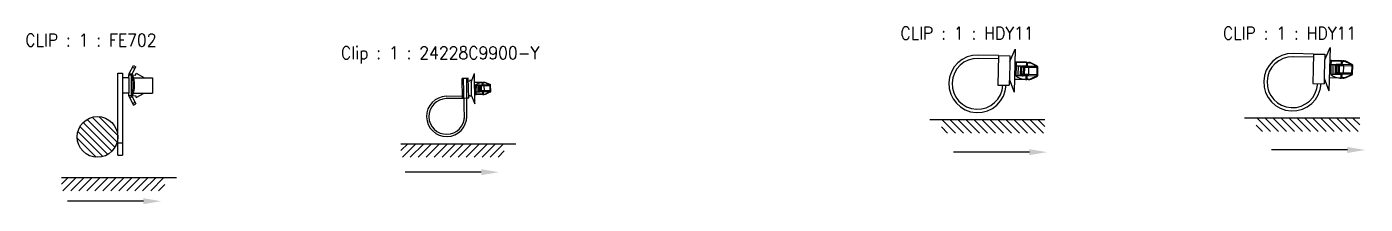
# Model space of a CAD drawing. Header units: inches. Extents: x 47316 to 59086, y 3141 to 11743.
# Drawn here: x 53422.1 to 53685.7, y 5775.8 to 5810.6 of the extents above; entities that cross this region are included whole.
import ezdxf

# ---------------------------------------------------------------- set-up
doc = ezdxf.new("R2010")
doc.units = ezdxf.units.IN
doc.header["$MEASUREMENT"] = 0
doc.styles.get("Standard").update_dxf_attribs({"font": ''})
doc.styles.get('Standard').set_extended_font_data('SimSun')

msp = doc.modelspace()

# ---------------------------------------------------------------- linework, layer by layer
at = {"color": 0, "linetype": 'ByBlock', "lineweight": -3, "ltscale": 0.132311}
for p, q in [((53677.69, 5804.15), (53678.75, 5806.57)), ((53615.69, 5803.85), (53616.75, 5806.27)), ((53509.59, 5799.75), (53510.26, 5801.48)), ((53615.6, 5800.25), (53616.54, 5797.78)), ((53677.6, 5800.55), (53678.54, 5798.08)), ((53509.64, 5797.23), (53510.37, 5795.53))]:
    msp.add_line(p, q, dxfattribs=at)
at = {"color": 0, "linetype": 'ByBlock', "lineweight": -3, "ltscale": 0.425}
for p, q in [((53678.75, 5806.57), (53678.54, 5798.08)), ((53616.75, 5806.27), (53616.54, 5797.78)), ((53510.37, 5795.53), (53510.26, 5801.48))]:
    msp.add_line(p, q, dxfattribs=at)
at = {"color": 0, "linetype": 'ByBlock', "lineweight": -3, "ltscale": 0.2}
for p, q in [((53613.45, 5804.35), (53609.45, 5804.45)), ((53613.47, 5805), (53609.47, 5805.1)), ((53675.45, 5804.66), (53671.45, 5804.75)), ((53675.47, 5805.3), (53671.47, 5805.4))]:
    msp.add_line(p, q, dxfattribs=at)
at = {"color": 0, "linetype": 'ByBlock', "lineweight": -3, "ltscale": 0.289999}
for p, q in [((53613.47, 5805), (53613.33, 5799.21)), ((53675.47, 5805.3), (53675.33, 5799.51))]:
    msp.add_line(p, q, dxfattribs=at)
at = {"color": 0, "linetype": 'ByBlock', "lineweight": -3, "ltscale": 0.1125}
for p, q in [((53613.47, 5805), (53615.72, 5804.95)), ((53675.47, 5805.3), (53677.72, 5805.25)), ((53613.33, 5799.21), (53615.57, 5799.15)), ((53675.33, 5799.51), (53677.57, 5799.45))]:
    msp.add_line(p, q, dxfattribs=at)
at = {"color": 0, "linetype": 'ByBlock', "lineweight": -3, "ltscale": 0.096026}
for p, q in [((53615.72, 5804.95), (53615.67, 5803.03)), ((53677.72, 5805.25), (53677.67, 5803.33)), ((53615.62, 5801.07), (53615.57, 5799.15)), ((53677.62, 5801.37), (53677.57, 5799.45))]:
    msp.add_line(p, q, dxfattribs=at)
at = {"color": 0, "linetype": 'ByBlock', "lineweight": -3, "ltscale": 0.008443}
for p, q in [((53616.86, 5803.72), (53616.69, 5803.72)), ((53678.86, 5804.02), (53678.69, 5804.02)), ((53678.85, 5803.92), (53678.69, 5803.92)), ((53616.85, 5803.62), (53616.69, 5803.62)), ((53510.46, 5797.38), (53510.34, 5797.38)), ((53510.46, 5797.31), (53510.34, 5797.31))]:
    msp.add_line(p, q, dxfattribs=at)
at = {"color": 0, "linetype": 'ByBlock', "lineweight": -3, "ltscale": 0.005}
for p, q in [((53616.85, 5803.62), (53616.86, 5803.72)), ((53678.85, 5803.92), (53678.86, 5804.02)), ((53681.12, 5803.86), (53681.12, 5803.96)), ((53681.35, 5803.86), (53681.35, 5803.96)), ((53681.94, 5803.71), (53681.99, 5803.8)), ((53619.12, 5803.56), (53619.12, 5803.66)), ((53619.35, 5803.56), (53619.35, 5803.66)), ((53619.94, 5803.41), (53619.99, 5803.5)), ((53621.07, 5802.85), (53621.11, 5802.94)), ((53621.07, 5802.85), (53621.17, 5802.85)), ((53683.02, 5801.28), (53683.12, 5801.28)), ((53683.02, 5801.28), (53683.06, 5801.19)), ((53683.07, 5803.15), (53683.11, 5803.24)), ((53683.07, 5803.15), (53683.17, 5803.15)), ((53511.99, 5799.65), (53511.99, 5799.72)), ((53512.16, 5799.66), (53512.16, 5799.73)), ((53512.58, 5799.57), (53512.61, 5799.64)), ((53513.38, 5799.22), (53513.41, 5799.28)), ((53513.38, 5799.22), (53513.45, 5799.22)), ((53619.03, 5800.36), (53619.03, 5800.26)), ((53619.27, 5800.36), (53619.27, 5800.26)), ((53619.87, 5800.47), (53619.91, 5800.38)), ((53621.02, 5800.98), (53621.12, 5800.98)), ((53621.02, 5800.98), (53621.06, 5800.89)), ((53681.03, 5800.67), (53681.03, 5800.57)), ((53681.27, 5800.66), (53681.27, 5800.56)), ((53681.87, 5800.78), (53681.91, 5800.68)), ((53510.46, 5797.38), (53510.46, 5797.31)), ((53512.04, 5797.41), (53512.04, 5797.34)), ((53512.2, 5797.42), (53512.21, 5797.35)), ((53512.62, 5797.52), (53512.65, 5797.45)), ((53513.41, 5797.91), (53513.44, 5797.84)), ((53513.41, 5797.91), (53513.48, 5797.91))]:
    msp.add_line(p, q, dxfattribs=at)
at = {"color": 0, "linetype": 'ByBlock', "lineweight": -3, "ltscale": 0.009488}
for p, q in [((53617.05, 5803.71), (53616.86, 5803.72)), ((53679.05, 5804.02), (53678.86, 5804.02)), ((53510.59, 5797.32), (53510.46, 5797.31))]:
    msp.add_line(p, q, dxfattribs=at)
at = {"color": 0, "linetype": 'ByBlock', "lineweight": -3, "ltscale": 0.097302}
for p, q in [((53618.99, 5803.67), (53617.05, 5803.71)), ((53680.96, 5803.87), (53679.01, 5803.92)), ((53680.99, 5803.97), (53679.05, 5804.02)), ((53618.96, 5803.57), (53617.01, 5803.62)), ((53511.93, 5797.41), (53510.57, 5797.39)), ((53511.95, 5797.34), (53510.59, 5797.32))]:
    msp.add_line(p, q, dxfattribs=at)
at = {"color": 0, "linetype": 'ByBlock', "lineweight": -3, "ltscale": 0.032832}
for p, q in [((53678.84, 5803.26), (53678.85, 5803.92)), ((53616.84, 5802.96), (53616.85, 5803.62)), ((53510.45, 5797.84), (53510.46, 5797.38))]:
    msp.add_line(p, q, dxfattribs=at)
at = {"color": 0, "linetype": 'ByBlock', "lineweight": -3, "ltscale": 0.007906}
for p, q in [((53679.01, 5803.92), (53678.85, 5803.92)), ((53617.01, 5803.62), (53616.85, 5803.62)), ((53510.57, 5797.39), (53510.46, 5797.38))]:
    msp.add_line(p, q, dxfattribs=at)
at = {"color": 0, "linetype": 'ByBlock', "lineweight": -3, "ltscale": 0.0325}
for p, q in [((53679, 5803.27), (53679.01, 5803.92)), ((53680.96, 5803.87), (53680.94, 5803.22)), ((53681.12, 5803.86), (53681.1, 5803.21)), ((53617, 5802.97), (53617.01, 5803.62)), ((53618.96, 5803.57), (53618.94, 5802.92)), ((53619.12, 5803.56), (53619.1, 5802.91)), ((53680.93, 5801.32), (53680.92, 5800.67)), ((53681.04, 5801.32), (53681.03, 5800.67)), ((53511.92, 5799.2), (53511.91, 5799.65)), ((53512, 5799.2), (53511.99, 5799.65)), ((53618.93, 5801.02), (53618.92, 5800.37)), ((53619.04, 5801.01), (53619.03, 5800.36)), ((53510.56, 5797.84), (53510.57, 5797.39)), ((53511.93, 5797.41), (53511.92, 5797.87)), ((53512.04, 5797.41), (53512.03, 5797.87))]:
    msp.add_line(p, q, dxfattribs=at)
at = {"color": 0, "linetype": 'ByBlock', "lineweight": -3, "ltscale": 0.007907}
for p, q in [((53681.12, 5803.86), (53680.96, 5803.87)), ((53619.12, 5803.56), (53618.96, 5803.57)), ((53512.04, 5797.41), (53511.93, 5797.41))]:
    msp.add_line(p, q, dxfattribs=at)
at = {"color": 0, "linetype": 'ByBlock', "lineweight": -3, "ltscale": 0.006325}
for p, q in [((53681.12, 5803.96), (53680.99, 5803.97)), ((53619.12, 5803.66), (53618.99, 5803.67)), ((53512.04, 5797.34), (53511.95, 5797.34))]:
    msp.add_line(p, q, dxfattribs=at)
at = {"color": 0, "linetype": 'ByBlock', "lineweight": -3, "ltscale": 0.011804}
for p, q in [((53681.12, 5803.96), (53681.35, 5803.96)), ((53681.12, 5803.86), (53681.35, 5803.86)), ((53619.12, 5803.66), (53619.35, 5803.66)), ((53619.12, 5803.56), (53619.35, 5803.56)), ((53512.04, 5797.41), (53512.2, 5797.42)), ((53512.04, 5797.34), (53512.21, 5797.35))]:
    msp.add_line(p, q, dxfattribs=at)
at = {"color": 0, "linetype": 'ByBlock', "lineweight": -3, "ltscale": 0.062941}
for p, q in [((53683.07, 5803.15), (53681.94, 5803.71)), ((53621.07, 5802.85), (53619.94, 5803.41)), ((53681.87, 5800.78), (53683.02, 5801.28)), ((53512.58, 5799.57), (53513.38, 5799.22)), ((53619.87, 5800.47), (53621.02, 5800.98)), ((53513.41, 5797.91), (53512.62, 5797.52))]:
    msp.add_line(p, q, dxfattribs=at)
at = {"color": 0, "linetype": 'ByBlock', "lineweight": -3, "ltscale": 0.062942}
for p, q in [((53683.11, 5803.24), (53681.99, 5803.8)), ((53621.11, 5802.94), (53619.99, 5803.5)), ((53681.91, 5800.68), (53683.06, 5801.19)), ((53512.61, 5799.64), (53513.41, 5799.28)), ((53619.91, 5800.38), (53621.06, 5800.89)), ((53513.44, 5797.84), (53512.65, 5797.45))]:
    msp.add_line(p, q, dxfattribs=at)
at = {"color": 0}
for p, q in [((53440.03, 5785.44), (53440.03, 5801.56)), ((53440.03, 5801.56), (53440.94, 5801.56)), ((53440.94, 5801.56), (53440.94, 5785.44)), ((53442.2, 5800.62), (53442.2, 5801.21)), ((53442.2, 5801.21), (53442.67, 5801.21)), ((53442.27, 5801.44), (53443.14, 5803.06)), ((53442.29, 5801.48), (53442.85, 5801.4)), ((53442.67, 5801.21), (53442.67, 5797.1)), ((53442.67, 5801.21), (53442.96, 5801.21)), ((53442.85, 5801.4), (53443.62, 5802.81)), ((53442.96, 5802.74), (53443.44, 5802.48)), ((53442.96, 5801.21), (53443.49, 5801.15)), ((53443.14, 5803.06), (53443.62, 5802.81)), ((53443.49, 5801.15), (53443.67, 5801.54)), ((53443.67, 5801.54), (53445.32, 5800.63)), ((53442.2, 5800.62), (53440.94, 5800.62)), ((53442.2, 5800.62), (53442.2, 5797.63)), ((53443.14, 5800.63), (53446.89, 5800.63)), ((53446.89, 5800.63), (53446.89, 5797.63)), ((53442.2, 5797.63), (53440.94, 5797.63)), ((53442.2, 5797.1), (53442.2, 5797.63)), ((53442.67, 5797.1), (53442.2, 5797.1)), ((53442.27, 5796.88), (53443.14, 5795.25)), ((53442.29, 5796.84), (53442.85, 5796.91)), ((53442.67, 5797.1), (53442.96, 5797.1)), ((53442.85, 5796.91), (53443.62, 5795.51)), ((53442.96, 5797.1), (53443.49, 5797.16)), ((53442.96, 5795.57), (53443.44, 5795.83)), ((53443.13, 5797.63), (53446.89, 5797.63)), ((53443.49, 5797.16), (53443.67, 5796.77)), ((53443.67, 5796.77), (53445.21, 5797.63)), ((53443.14, 5795.25), (53443.62, 5795.51)), ((53440.94, 5787.81), (53440.03, 5787.81)), ((53440.03, 5785.44), (53440.94, 5785.44)), ((53495.79, 5786.32, 0), (53497.13, 5787.66, 0)), ((53495.79, 5787.66, 0), (53518.44, 5787.66, 0)), ((53496.07, 5785.03, 0), (53498.7, 5787.66, 0)), ((53497.64, 5785.03, 0), (53500.27, 5787.66, 0)), ((53499.21, 5785.03, 0), (53501.84, 5787.66, 0)), ((53500.78, 5785.03, 0), (53503.41, 5787.66, 0)), ((53502.36, 5785.03, 0), (53504.98, 5787.66, 0)), ((53503.93, 5785.03, 0), (53506.56, 5787.66, 0)), ((53505.5, 5785.03, 0), (53508.13, 5787.66, 0)), ((53507.07, 5785.03, 0), (53509.7, 5787.66, 0)), ((53508.64, 5785.03, 0), (53511.27, 5787.66, 0)), ((53510.21, 5785.03, 0), (53512.84, 5787.66, 0)), ((53511.79, 5785.03, 0), (53514.41, 5787.66, 0)), ((53513.36, 5785.03, 0), (53515.98, 5787.66, 0)), ((53514.93, 5785.03, 0), (53516.15, 5786.25, 0))]:
    msp.add_line(p, q, dxfattribs=at)
at = {"color": 0, "linetype": 'ByBlock', "lineweight": -3, "ltscale": 0.097948}
for p, q in [((53615.67, 5803.03), (53615.62, 5801.07)), ((53677.67, 5803.33), (53677.62, 5801.37))]:
    msp.add_line(p, q, dxfattribs=at)
at = {"color": 0, "linetype": 'ByBlock', "lineweight": -3, "ltscale": 0.0125}
for p, q in [((53616.9, 5802.07), (53616.65, 5802.07)), ((53616.9, 5802.02), (53616.65, 5802.02)), ((53617.72, 5801.05), (53617.73, 5801.3)), ((53617.76, 5802.7), (53617.77, 5802.95)), ((53617.91, 5801.04), (53617.92, 5801.29)), ((53617.95, 5802.69), (53617.96, 5802.94)), ((53678.9, 5802.37), (53678.65, 5802.38)), ((53678.9, 5802.32), (53678.65, 5802.33)), ((53679.72, 5801.35), (53679.73, 5801.6)), ((53679.76, 5803), (53679.77, 5803.25)), ((53679.91, 5801.34), (53679.92, 5801.59)), ((53679.95, 5802.99), (53679.96, 5803.24)), ((53510.49, 5798.51), (53510.32, 5798.5)), ((53510.49, 5798.47), (53510.32, 5798.47)), ((53511.07, 5799.18), (53511.08, 5799.01)), ((53511.2, 5799.18), (53511.21, 5799.01)), ((53511.1, 5798.03), (53511.1, 5797.85)), ((53511.23, 5798.03), (53511.23, 5797.85))]:
    msp.add_line(p, q, dxfattribs=at)
at = {"color": 0, "linetype": 'ByBlock', "lineweight": -3, "ltscale": 0.0025}
for p, q in [((53616.81, 5802.02), (53616.82, 5802.07)), ((53678.81, 5802.32), (53678.82, 5802.37)), ((53510.43, 5798.5), (53510.44, 5798.47)), ((53508.25, 5796.56), (53508.25, 5796.59)), ((53508.71, 5796.57), (53508.71, 5796.6))]:
    msp.add_line(p, q, dxfattribs=at)
at = {"color": 0, "linetype": 'ByBlock', "lineweight": -3, "ltscale": 0.095}
for p, q in [((53616.92, 5802.97), (53616.87, 5801.07)), ((53617.32, 5802.96), (53617.27, 5801.06)), ((53678.92, 5803.27), (53678.87, 5801.37)), ((53679.32, 5803.26), (53679.27, 5801.36)), ((53510.5, 5797.84), (53510.48, 5799.17)), ((53510.78, 5797.85), (53510.76, 5799.18))]:
    msp.add_line(p, q, dxfattribs=at)
at = {"color": 0, "linetype": 'ByBlock', "lineweight": -3, "ltscale": 0.004339}
for p, q in [((53616.87, 5801.07), (53616.87, 5800.98)), ((53678.87, 5801.37), (53678.87, 5801.28)), ((53510.48, 5799.17), (53510.48, 5799.23))]:
    msp.add_line(p, q, dxfattribs=at)
at = {"color": 0, "linetype": 'ByBlock', "lineweight": -3, "ltscale": 0.1}
for p, q in [((53616.87, 5801.07), (53618.87, 5801.02)), ((53678.87, 5801.37), (53680.87, 5801.32)), ((53510.48, 5799.17), (53511.88, 5799.2))]:
    msp.add_line(p, q, dxfattribs=at)
at = {"color": 0, "linetype": 'ByBlock', "lineweight": -3, "ltscale": 0.02}
for p, q in [((53616.87, 5801.07), (53617.27, 5801.06)), ((53616.92, 5802.97), (53617.32, 5802.96)), ((53678.87, 5801.37), (53679.27, 5801.36)), ((53678.92, 5803.27), (53679.32, 5803.26)), ((53510.48, 5799.17), (53510.76, 5799.18)), ((53510.5, 5797.84), (53510.78, 5797.85))]:
    msp.add_line(p, q, dxfattribs=at)
at = {"color": 0, "linetype": 'ByBlock', "lineweight": -3, "ltscale": 0.022501}
for p, q in [((53617.27, 5801.06), (53617.72, 5801.05)), ((53617.32, 5802.96), (53617.77, 5802.95)), ((53679.27, 5801.36), (53679.72, 5801.35)), ((53679.32, 5803.26), (53679.77, 5803.25)), ((53510.76, 5799.18), (53511.07, 5799.18)), ((53510.78, 5797.85), (53511.1, 5797.85))]:
    msp.add_line(p, q, dxfattribs=at)
at = {"color": 0, "linetype": 'ByBlock', "lineweight": -3, "ltscale": 0.009364}
for p, q in [((53617.91, 5801.04), (53617.72, 5801.05)), ((53617.92, 5801.29), (53617.73, 5801.3)), ((53617.76, 5802.7), (53617.95, 5802.69)), ((53617.77, 5802.95), (53617.96, 5802.94)), ((53679.91, 5801.34), (53679.72, 5801.35)), ((53679.92, 5801.59), (53679.73, 5801.6)), ((53679.76, 5803), (53679.95, 5802.99)), ((53679.77, 5803.25), (53679.96, 5803.24)), ((53511.2, 5799.18), (53511.07, 5799.18)), ((53511.21, 5799.01), (53511.08, 5799.01)), ((53511.1, 5798.03), (53511.23, 5798.03)), ((53511.1, 5797.85), (53511.23, 5797.85))]:
    msp.add_line(p, q, dxfattribs=at)
at = {"color": 0, "linetype": 'ByBlock', "lineweight": -3, "ltscale": 0.07}
for p, q in [((53617.76, 5802.7), (53617.73, 5801.3)), ((53617.95, 5802.69), (53617.92, 5801.29)), ((53618.31, 5802.68), (53618.28, 5801.28)), ((53618.56, 5802.68), (53618.53, 5801.28)), ((53619.37, 5802.66), (53619.34, 5801.26)), ((53621.01, 5802.62), (53620.98, 5801.22)), ((53621.16, 5802.61), (53621.13, 5801.21)), ((53679.76, 5803), (53679.73, 5801.6)), ((53679.95, 5802.99), (53679.92, 5801.59)), ((53680.31, 5802.98), (53680.28, 5801.58)), ((53680.56, 5802.98), (53680.53, 5801.58)), ((53681.37, 5802.96), (53681.34, 5801.56)), ((53683.01, 5802.92), (53682.98, 5801.52)), ((53683.16, 5802.91), (53683.13, 5801.51)), ((53511.1, 5798.03), (53511.08, 5799.01)), ((53511.23, 5798.03), (53511.21, 5799.01)), ((53511.48, 5798.03), (53511.46, 5799.01)), ((53511.66, 5798.04), (53511.64, 5799.02)), ((53512.22, 5798.05), (53512.2, 5799.03)), ((53513.37, 5798.07), (53513.35, 5799.05)), ((53513.48, 5798.07), (53513.46, 5799.05))]:
    msp.add_line(p, q, dxfattribs=at)
at = {"color": 0, "linetype": 'ByBlock', "lineweight": -3, "ltscale": 0.009006}
for p, q in [((53618.09, 5801.04), (53617.91, 5801.04)), ((53618.14, 5802.94), (53617.96, 5802.94)), ((53680.09, 5801.34), (53679.91, 5801.34)), ((53680.14, 5803.24), (53679.96, 5803.24)), ((53511.33, 5799.19), (53511.2, 5799.18)), ((53511.36, 5797.86), (53511.23, 5797.85))]:
    msp.add_line(p, q, dxfattribs=at)
at = {"color": 0, "linetype": 'ByBlock', "lineweight": -3, "ltscale": 0.018011}
for p, q in [((53618.28, 5801.28), (53617.92, 5801.29)), ((53618.31, 5802.68), (53617.95, 5802.69)), ((53680.28, 5801.58), (53679.92, 5801.59)), ((53680.31, 5802.98), (53679.95, 5802.99)), ((53511.46, 5799.01), (53511.21, 5799.01)), ((53511.48, 5798.03), (53511.23, 5798.03))]:
    msp.add_line(p, q, dxfattribs=at)
at = {"color": 0, "linetype": 'ByBlock', "lineweight": -3, "ltscale": 0.012637}
for p, q in [((53618.09, 5801.04), (53618.34, 5801.03)), ((53618.39, 5802.93), (53618.14, 5802.94)), ((53618.28, 5801.28), (53618.53, 5801.28)), ((53618.56, 5802.68), (53618.31, 5802.68)), ((53680.09, 5801.34), (53680.34, 5801.33)), ((53680.39, 5803.23), (53680.14, 5803.24)), ((53680.28, 5801.58), (53680.53, 5801.58)), ((53680.56, 5802.98), (53680.31, 5802.98)), ((53511.33, 5799.19), (53511.51, 5799.19)), ((53511.46, 5799.01), (53511.64, 5799.02)), ((53511.53, 5797.86), (53511.36, 5797.86)), ((53511.66, 5798.04), (53511.48, 5798.03))]:
    msp.add_line(p, q, dxfattribs=at)
at = {"color": 0, "linetype": 'ByBlock', "lineweight": -3, "ltscale": 0.04455}
for p, q in [((53619.28, 5802.91), (53618.39, 5802.93)), ((53681.23, 5801.31), (53680.34, 5801.33)), ((53681.28, 5803.21), (53680.39, 5803.23)), ((53512.13, 5799.2), (53511.51, 5799.19)), ((53619.23, 5801.01), (53618.34, 5801.03)), ((53512.16, 5797.87), (53511.53, 5797.86))]:
    msp.add_line(p, q, dxfattribs=at)
at = {"color": 0, "linetype": 'ByBlock', "lineweight": -3, "ltscale": 0.0405}
for p, q in [((53619.34, 5801.26), (53618.53, 5801.28)), ((53619.37, 5802.66), (53618.56, 5802.68)), ((53681.34, 5801.56), (53680.53, 5801.58)), ((53681.37, 5802.96), (53680.56, 5802.98)), ((53512.2, 5799.03), (53511.64, 5799.02)), ((53512.22, 5798.05), (53511.66, 5798.04))]:
    msp.add_line(p, q, dxfattribs=at)
at = {"color": 0, "linetype": 'ByBlock', "lineweight": -3, "ltscale": 0.081943}
for p, q in [((53620.92, 5802.87), (53619.28, 5802.91)), ((53620.98, 5801.22), (53619.34, 5801.26)), ((53621.01, 5802.62), (53619.37, 5802.66)), ((53682.87, 5801.27), (53681.23, 5801.31)), ((53682.92, 5803.17), (53681.28, 5803.21)), ((53682.98, 5801.52), (53681.34, 5801.56)), ((53683.01, 5802.92), (53681.37, 5802.96)), ((53513.28, 5799.22), (53512.13, 5799.2)), ((53513.35, 5799.05), (53512.2, 5799.03)), ((53620.87, 5800.97), (53619.23, 5801.01)), ((53513.3, 5797.89), (53512.16, 5797.87)), ((53513.37, 5798.07), (53512.22, 5798.05))]:
    msp.add_line(p, q, dxfattribs=at)
at = {"color": 0, "linetype": 'ByBlock', "lineweight": -3, "ltscale": 0.007544}
for p, q in [((53621.13, 5801.21), (53620.98, 5801.22)), ((53621.16, 5802.61), (53621.01, 5802.62)), ((53683.13, 5801.51), (53682.98, 5801.52)), ((53683.16, 5802.91), (53683.01, 5802.92)), ((53513.46, 5799.05), (53513.35, 5799.05)), ((53513.48, 5798.07), (53513.37, 5798.07))]:
    msp.add_line(p, q, dxfattribs=at)
at = {"color": 0, "linetype": 'ByBlock', "lineweight": -3, "ltscale": 0.001816}
for p, q in [((53621.07, 5802.85), (53621.07, 5802.81)), ((53683.02, 5801.32), (53683.02, 5801.28)), ((53683.07, 5803.15), (53683.07, 5803.12)), ((53513.38, 5799.19), (53513.38, 5799.22)), ((53621.02, 5801.02), (53621.02, 5800.98)), ((53513.41, 5797.91), (53513.41, 5797.93))]:
    msp.add_line(p, q, dxfattribs=at)
at = {"color": 0, "linetype": 'ByBlock', "lineweight": -3, "ltscale": 0.011816}
for p, q in [((53621.13, 5801.21), (53621.12, 5800.98)), ((53621.17, 5802.85), (53621.16, 5802.61)), ((53683.13, 5801.51), (53683.12, 5801.28)), ((53683.17, 5803.15), (53683.16, 5802.91)), ((53513.46, 5799.05), (53513.45, 5799.22)), ((53513.48, 5797.91), (53513.48, 5798.07))]:
    msp.add_line(p, q, dxfattribs=at)
at = {"color": 0, "linetype": 'ByBlock', "lineweight": -3}
for p, q in [((53678.87, 5801.28), (53679.25, 5801.04)), ((53510.48, 5799.23), (53510.74, 5799.4)), ((53510.74, 5799.4), (53511.03, 5799.54)), ((53511.03, 5799.54), (53511.32, 5799.63)), ((53511.32, 5799.63), (53511.56, 5799.68)), ((53511.56, 5799.68), (53511.8, 5799.71)), ((53616.87, 5800.98), (53617.25, 5800.73)), ((53617.25, 5800.73), (53617.65, 5800.54)), ((53617.65, 5800.54), (53618.07, 5800.4)), ((53618.07, 5800.4), (53618.41, 5800.33)), ((53618.41, 5800.33), (53618.75, 5800.29)), ((53679.25, 5801.04), (53679.65, 5800.84)), ((53679.65, 5800.84), (53680.07, 5800.71)), ((53680.07, 5800.71), (53680.41, 5800.63)), ((53680.41, 5800.63), (53680.75, 5800.59))]:
    msp.add_line(p, q, dxfattribs=at)
at = {"color": 0, "linetype": 'ByBlock', "lineweight": -3, "ltscale": 0.031953}
for p, q in [((53680.87, 5801.32), (53680.86, 5800.68)), ((53511.88, 5799.2), (53511.87, 5799.64)), ((53618.87, 5801.02), (53618.86, 5800.38))]:
    msp.add_line(p, q, dxfattribs=at)
at = {"color": 0, "linetype": 'ByBlock', "lineweight": -3, "ltscale": 0.003059}
for p, q in [((53680.93, 5801.32), (53680.87, 5801.32)), ((53511.92, 5799.2), (53511.88, 5799.2)), ((53618.93, 5801.02), (53618.87, 5801.02))]:
    msp.add_line(p, q, dxfattribs=at)
at = {"color": 0, "linetype": 'ByBlock', "lineweight": -3, "ltscale": 0.000233459}
for p, q in [((53680.94, 5801.32), (53680.93, 5801.32)), ((53511.92, 5799.2), (53511.92, 5799.2)), ((53618.94, 5801.02), (53618.93, 5801.02))]:
    msp.add_line(p, q, dxfattribs=at)
at = {"color": 0, "linetype": 'ByBlock', "lineweight": -3, "ltscale": 0.005363}
for p, q in [((53681.04, 5801.32), (53680.94, 5801.32)), ((53512, 5799.2), (53511.92, 5799.2)), ((53619.04, 5801.01), (53618.94, 5801.02))]:
    msp.add_line(p, q, dxfattribs=at)
at = {"color": 0, "linetype": 'ByBlock', "lineweight": -3, "ltscale": 0.28}
for p, q in [((53507.9, 5796.59), (53507.83, 5800.51)), ((53508.33, 5792.64), (53508.12, 5800.51)), ((53508.78, 5792.65), (53508.76, 5800.52)), ((53509.13, 5796.61), (53509.05, 5800.53))]:
    msp.add_line(p, q, dxfattribs=at)
at = {"color": 0, "linetype": 'ByBlock', "lineweight": -3, "ltscale": 0.020837}
for p, q in [((53508.12, 5800.51), (53507.83, 5800.51)), ((53509.05, 5800.53), (53508.76, 5800.52)), ((53508.19, 5796.59), (53507.9, 5796.59)), ((53509.13, 5796.61), (53508.84, 5796.6))]:
    msp.add_line(p, q, dxfattribs=at)
at = {"color": 0, "linetype": 'ByBlock', "lineweight": -3, "ltscale": 0.045825}
for p, q in [((53508.76, 5800.52), (53508.12, 5800.51)), ((53508.84, 5796.6), (53508.19, 5796.59))]:
    msp.add_line(p, q, dxfattribs=at)
at = {"color": 0, "linetype": 'ByBlock', "lineweight": -3, "ltscale": 0.01875}
for p, q in [((53509.06, 5799.99), (53509.33, 5800)), ((53509.59, 5800.12), (53509.32, 5800.11)), ((53509.12, 5797.15), (53509.38, 5797.15)), ((53509.12, 5797.15), (53509.38, 5797.15)), ((53509.64, 5797.04), (53509.38, 5797.04))]:
    msp.add_line(p, q, dxfattribs=at)
at = {"color": 0, "linetype": 'ByBlock', "lineweight": -3, "ltscale": 0.008542}
for p, q in [((53509.32, 5800.11), (53509.33, 5800)), ((53509.38, 5797.15), (53509.38, 5797.04))]:
    msp.add_line(p, q, dxfattribs=at)
at = {"color": 0, "linetype": 'ByBlock', "lineweight": -3, "ltscale": 0.206534}
msp.add_line((53509.59, 5800.12), (53509.64, 5797.04), dxfattribs=at)
at = {"color": 0, "linetype": 'ByBlock', "lineweight": -3, "ltscale": 0.107719}
for p, q in [((53511.8, 5799.72), (53510.29, 5799.69)), ((53618.76, 5800.27), (53616.6, 5800.32)), ((53680.76, 5800.57), (53678.6, 5800.63))]:
    msp.add_line(p, q, dxfattribs=at)
at = {"color": 0, "linetype": 'ByBlock', "lineweight": -3, "ltscale": 0.00896}
for p, q in [((53511.8, 5799.72), (53511.93, 5799.72)), ((53618.76, 5800.27), (53618.94, 5800.27)), ((53680.76, 5800.57), (53680.94, 5800.57))]:
    msp.add_line(p, q, dxfattribs=at)
at = {"color": 0, "linetype": 'ByBlock', "lineweight": -3, "ltscale": 0.000715637}
for p, q in [((53511.8, 5799.71), (53511.8, 5799.72)), ((53618.75, 5800.29), (53618.75, 5800.27)), ((53680.75, 5800.59), (53680.75, 5800.57))]:
    msp.add_line(p, q, dxfattribs=at)
at = {"color": 0, "linetype": 'ByBlock', "lineweight": -3, "ltscale": 0.002986}
for p, q in [((53511.87, 5799.65), (53511.91, 5799.65)), ((53618.86, 5800.37), (53618.92, 5800.37)), ((53680.86, 5800.67), (53680.92, 5800.67))]:
    msp.add_line(p, q, dxfattribs=at)
at = {"color": 0, "linetype": 'ByBlock', "lineweight": -3, "ltscale": 9.0198e-05}
for p, q in [((53511.87, 5799.65), (53511.87, 5799.65)), ((53618.86, 5800.37), (53618.86, 5800.37)), ((53680.86, 5800.67), (53680.86, 5800.67))]:
    msp.add_line(p, q, dxfattribs=at)
at = {"color": 0, "linetype": 'ByBlock', "lineweight": -3, "ltscale": 0.000495148}
for p, q in [((53511.87, 5799.64), (53511.87, 5799.65)), ((53618.86, 5800.38), (53618.86, 5800.37)), ((53680.86, 5800.68), (53680.86, 5800.67))]:
    msp.add_line(p, q, dxfattribs=at)
at = {"color": 0, "linetype": 'ByBlock', "lineweight": -3, "ltscale": 0.005597}
for p, q in [((53511.91, 5799.65), (53511.99, 5799.65)), ((53618.92, 5800.37), (53619.03, 5800.36)), ((53680.92, 5800.67), (53681.03, 5800.67))]:
    msp.add_line(p, q, dxfattribs=at)
at = {"color": 0, "linetype": 'ByBlock', "lineweight": -3, "ltscale": 0.004477}
for p, q in [((53511.93, 5799.72), (53511.99, 5799.72)), ((53618.94, 5800.27), (53619.03, 5800.26)), ((53680.94, 5800.57), (53681.03, 5800.57))]:
    msp.add_line(p, q, dxfattribs=at)
at = {"color": 0, "linetype": 'ByBlock', "lineweight": -3, "ltscale": 0.012206}
for p, q in [((53512.16, 5799.73), (53511.99, 5799.72)), ((53512.16, 5799.66), (53511.99, 5799.65)), ((53619.27, 5800.36), (53619.03, 5800.36)), ((53619.27, 5800.26), (53619.03, 5800.26)), ((53681.27, 5800.66), (53681.03, 5800.67)), ((53681.27, 5800.56), (53681.03, 5800.57))]:
    msp.add_line(p, q, dxfattribs=at)
at = {"color": 0, "linetype": 'ByBlock', "lineweight": -3, "ltscale": 0.225}
for p, q in [((53507.86, 5797.04), (53504.71, 5796.98)), ((53508.19, 5796.59), (53504.72, 5796.53))]:
    msp.add_line(p, q, dxfattribs=at)
at = {"color": 0, "lineweight": -3}
for p, q in [((53438.06, 5785.57), (53432.58, 5791.04)), ((53438.86, 5786.18), (53433.2, 5791.84)), ((53439.47, 5786.98), (53434, 5792.46)), ((53439.89, 5787.98), (53434.99, 5792.88)), ((53440.02, 5789.26), (53436.28, 5793)), ((53622.58, 5792.4), (53599.93, 5792.4, 0)), ((53603.44, 5789.77), (53602.22, 5791)), ((53605.01, 5789.77), (53602.38, 5792.4)), ((53606.58, 5789.77), (53603.96, 5792.4)), ((53608.16, 5789.77), (53605.53, 5792.4)), ((53609.73, 5789.77), (53607.1, 5792.4)), ((53611.3, 5789.77), (53608.67, 5792.4)), ((53612.87, 5789.77), (53610.24, 5792.4)), ((53614.44, 5789.77), (53611.81, 5792.4)), ((53616.01, 5789.77), (53613.39, 5792.4)), ((53617.59, 5789.77), (53614.96, 5792.4)), ((53619.16, 5789.77), (53616.53, 5792.4)), ((53620.73, 5789.77), (53618.1, 5792.4)), ((53622.3, 5789.77), (53619.67, 5792.4)), ((53622.58, 5791.06), (53621.24, 5792.4)), ((53684.58, 5792.7), (53661.93, 5792.7, 0)), ((53665.44, 5790.08), (53664.22, 5791.3)), ((53667.01, 5790.08), (53664.38, 5792.7)), ((53668.58, 5790.08), (53665.96, 5792.7)), ((53670.16, 5790.08), (53667.53, 5792.7)), ((53671.73, 5790.08), (53669.1, 5792.7)), ((53673.3, 5790.08), (53670.67, 5792.7)), ((53674.87, 5790.08), (53672.24, 5792.7)), ((53676.44, 5790.08), (53673.81, 5792.7)), ((53678.01, 5790.08), (53675.39, 5792.7)), ((53679.59, 5790.08), (53676.96, 5792.7)), ((53681.16, 5790.08), (53678.53, 5792.7)), ((53682.73, 5790.08), (53680.1, 5792.7)), ((53684.3, 5790.08), (53681.67, 5792.7)), ((53684.58, 5791.36), (53683.24, 5792.7)), ((53435.78, 5785.02), (53432.04, 5788.76)), ((53437.06, 5785.15), (53432.16, 5790.05)), ((53428.94, 5781.07), (53451.59, 5781.07, 0)), ((53428.94, 5779.73), (53430.28, 5781.07)), ((53429.22, 5778.44), (53431.85, 5781.07)), ((53430.79, 5778.44), (53433.42, 5781.07)), ((53432.36, 5778.44), (53434.99, 5781.07)), ((53433.93, 5778.44), (53436.56, 5781.07)), ((53435.5, 5778.44), (53438.13, 5781.07)), ((53437.08, 5778.44), (53439.7, 5781.07)), ((53438.65, 5778.44), (53441.28, 5781.07)), ((53440.22, 5778.44), (53442.85, 5781.07)), ((53441.79, 5778.44), (53444.42, 5781.07)), ((53443.36, 5778.44), (53445.99, 5781.07)), ((53444.93, 5778.44), (53447.56, 5781.07)), ((53446.51, 5778.44), (53449.13, 5781.07)), ((53448.08, 5778.44), (53449.3, 5779.66))]:
    msp.add_line(p, q, dxfattribs=at)
for p, q in [((53619.54, 5786.02), (53604.59, 5786.02)), ((53682.18, 5786.45), (53667.23, 5786.45)), ((53511.59, 5782.08), (53496.64, 5782.08)), ((53445.07, 5776.38), (53430.13, 5776.38))]:
    msp.add_line(p, q)
msp.add_circle((53436.03, 5789.01), 4, dxfattribs=at)
at = {"color": 0, "linetype": 'ByBlock', "lineweight": -3}
for centre, radius, start, end in [((53609.33, 5799.45), 5.65, 88.5813, 357.06), ((53609.33, 5799.45), 5, 88.5813, 356.8621), ((53671.33, 5799.76), 5.65, 88.5813, 357.06), ((53671.33, 5799.76), 5, 88.5813, 356.8621), ((53681.32, 5802.46), 1.5, 63.5644, 88.5813), ((53681.32, 5802.46), 1.4, 63.5644, 88.5813), ((53616.91, 5802.47), 0.5, 88.5813, 118.5813), ((53619.32, 5802.16), 1.5, 63.5644, 88.5813), ((53619.32, 5802.16), 1.4, 63.5644, 88.5813), ((53620.88, 5801.22), 0.25, 268.5813, 358.5813), ((53620.91, 5802.62), 0.25, 358.5813, 88.5813), ((53621.07, 5802.85), 0.1, 358.5813, 63.5644), ((53678.91, 5802.77), 0.5, 88.5813, 118.5813), ((53682.88, 5801.52), 0.25, 268.5813, 358.5813), ((53682.91, 5802.92), 0.25, 358.5813, 88.5813), ((53683.02, 5801.28), 0.1, 293.5982, 358.5813), ((53683.07, 5803.15), 0.1, 358.5813, 63.5644), ((53511.8, 5799.72), 0.00303, 72.255, 135.4832), ((53511.8, 5799.65), 0.0699, 1.15, 91.1499), ((53511.8, 5799.64), 0.0652, 359.492, 95.1689), ((53512.18, 5798.68), 1.05, 66.0757, 91.0926), ((53512.18, 5798.68), 0.98, 66.0757, 91.0926), ((53513.28, 5799.05), 0.175, 1.0926, 91.0926), ((53513.38, 5799.22), 0.07, 1.0926, 66.0757), ((53618.76, 5800.38), 0.0931, 264.5049, 0.1819), ((53618.76, 5800.37), 0.0999, 268.524, 358.5239), ((53618.76, 5800.28), 0.00433, 224.1906, 287.4189), ((53619.31, 5801.76), 1.4, 268.5813, 293.5982), ((53619.31, 5801.76), 1.5, 268.5813, 293.5982), ((53621.02, 5800.98), 0.1, 293.5982, 358.5813), ((53680.76, 5800.68), 0.0931, 264.5049, 0.1819), ((53680.76, 5800.67), 0.0999, 268.524, 358.5239), ((53680.76, 5800.58), 0.00433, 224.1906, 287.4189), ((53681.31, 5802.06), 1.4, 268.5813, 293.5982), ((53681.31, 5802.06), 1.5, 268.5813, 293.5982), ((53504.79, 5793.03), 3.96, 91.0926, 1.0926), ((53504.79, 5793.03), 3.5, 91.0926, 1.0926), ((53510.5, 5798.19), 0.35, 241.0925, 271.0926), ((53512.19, 5798.4), 0.98, 271.0926, 296.1095), ((53512.19, 5798.4), 1.05, 271.0926, 296.1095), ((53513.3, 5798.07), 0.175, 271.0926, 1.0926), ((53513.41, 5797.91), 0.07, 296.1095, 1.0926)]:
    msp.add_arc(centre, radius, start, end, dxfattribs=at)
at = {"color": 0}
for centre, radius, start, end in [((53442.6, 5801.21), 0.404, 145.3671, 179.6566), ((53437.26, 5799.16), 5.83, 339.3978, 20.6022), ((53443.15, 5801.19), 0.366, 144.7852, 176.9457), ((53437.5, 5799.16), 5.83, 339.3978, 20.6022), ((53442.6, 5797.11), 0.404, 180.3434, 214.6329), ((53443.15, 5797.12), 0.366, 183.0543, 215.2148)]:
    msp.add_arc(centre, radius, start, end, dxfattribs=at)
at = {"color": 0, "linetype": 'ByBlock', "lineweight": -3, "extrusion": (0, 0, -1)}
for centre, major_axis, ratio, start_param, end_param in [((53617.04, 5803.61), (0.0025, 0.1), 0.316228, 4.712389, 6.283185), ((53679.04, 5803.92), (0.0025, 0.1), 0.316228, 4.712389, 6.283185), ((53680.99, 5803.87), (0.0025, 0.1), 0.316228, 4.712389, 6.283185), ((53618.1, 5801.29), (0.006, 0.25), 0.720438, 1.570796, 3.141593), ((53618.13, 5802.69), (0.006, 0.25), 0.720438, 0, 1.570796), ((53618.35, 5801.28), (0.006, 0.25), 0.720438, 1.570796, 3.141593), ((53618.38, 5802.68), (0.006, 0.25), 0.720438, 0, 1.570796), ((53618.99, 5803.57), (0.0025, 0.1), 0.316228, 4.712389, 6.283185), ((53619.24, 5801.26), (0.006, 0.25), 0.396439, 1.570796, 3.141593), ((53619.27, 5802.66), (0.006, 0.25), 0.396439, -6.283185, -4.712389), ((53620.88, 5801.22), (0.006, 0.25), 0.396439, 1.570796, 3.141593), ((53620.91, 5802.62), (0.006, 0.25), 0.396439, 0, 1.570796), ((53680.1, 5801.59), (0.006, 0.25), 0.720438, 1.570796, 3.141593), ((53680.13, 5802.99), (0.006, 0.25), 0.720438, 0, 1.570796), ((53680.35, 5801.58), (0.006, 0.25), 0.720438, 1.570796, 3.141593), ((53680.38, 5802.98), (0.006, 0.25), 0.720438, 0, 1.570796), ((53681.24, 5801.56), (0.006, 0.25), 0.396439, 1.570796, 3.141593), ((53681.27, 5802.96), (0.006, 0.25), 0.396439, -6.283185, -4.712389), ((53682.88, 5801.52), (0.006, 0.25), 0.396439, 1.570796, 3.141593), ((53682.91, 5802.92), (0.006, 0.25), 0.396439, -6.283185, -4.712389), ((53618.76, 5800.37), (0.0025, 0.1), 0.97071, 1.570796, 3.141593), ((53618.94, 5800.37), (0.0025, 0.1), 0.22389, 3.141593, 4.712389), ((53680.76, 5800.67), (0.0025, 0.1), 0.97071, 1.570796, 3.141593), ((53680.94, 5800.67), (0.0025, 0.1), 0.22389, 3.141593, 4.712389)]:
    msp.add_ellipse(centre, major_axis=major_axis, ratio=ratio, start_param=start_param, end_param=end_param, dxfattribs=at)
at = {"color": 0, "linetype": 'ByBlock', "lineweight": -3}
for centre, major_axis, ratio, start_param, end_param in [((53511.33, 5799.01), (-0.003, 0.175), 0.720438, 4.712389, 6.283185), ((53511.51, 5799.01), (-0.003, 0.175), 0.720438, 4.712389, 6.283185), ((53511.8, 5799.65), (0.0013, -0.07), 0.97071, 1.570796, 3.141593), ((53511.93, 5799.65), (0.0013, -0.07), 0.22389, 3.141593, 4.712389), ((53512.13, 5799.03), (-0.003, 0.175), 0.396439, 4.712389, 6.283185), ((53513.28, 5799.05), (-0.003, 0.175), 0.396439, 4.712389, 6.283185), ((53510.59, 5797.39), (-0.0013, 0.07), 0.316228, 1.570796, 3.141593), ((53511.35, 5798.03), (-0.003, 0.175), 0.720438, 3.141593, 4.712389), ((53511.53, 5798.03), (-0.003, 0.175), 0.720438, 3.141593, 4.712389), ((53511.95, 5797.41), (-0.0013, 0.07), 0.316228, 1.570796, 3.141593), ((53512.15, 5798.05), (-0.003, 0.175), 0.396439, 3.141593, 4.712389), ((53513.3, 5798.07), (-0.003, 0.175), 0.396439, 3.141593, 4.712389)]:
    msp.add_ellipse(centre, major_axis=major_axis, ratio=ratio, start_param=start_param, end_param=end_param, dxfattribs=at)
for points in [[(53619.54, 5786.61), (53623.04, 5786.02), (53619.54, 5785.44)], [(53682.18, 5787.03), (53685.68, 5786.45), (53682.18, 5785.86)], [(53511.59, 5782.67), (53515.09, 5782.08), (53511.59, 5781.5)], [(53445.07, 5776.97), (53448.57, 5776.38), (53445.07, 5775.8)]]:
    msp.add_solid(points)

# ---------------------------------------------------------------- texts
at = {"color": 42, "linetype": 'Continuous', "lineweight": 15, "char_height": 2.5, "attachment_point": 1}
for s, insert, width in [('\\Fromans.shx;\\W0.9000000000;\\T1.0000000000;\\o\\lCLIP : 1 : FE702', (53421.82, 5809.28), 30.8571), ('\\Fromans.shx;\\W0.9000000000;\\T1.0000000000;\\o\\lCLIP : 1 : HDY11', (53594.15, 5810.64), 31.2857), ('\\Fromans.shx;\\W0.9000000000;\\T1.0000000000;\\o\\lCLIP : 1 : HDY11', (53657.65, 5810.64), 31.2857), ('\\Fromans.shx;\\W0.9000000000;\\T1.0000000000;\\o\\lClip : 1 : 24228C9900-Y', (53483.98, 5806.78), 45.5357)]:
    msp.add_mtext(s, dxfattribs=dict(at, insert=insert, width=width))

doc.saveas('drawing.dxf')
